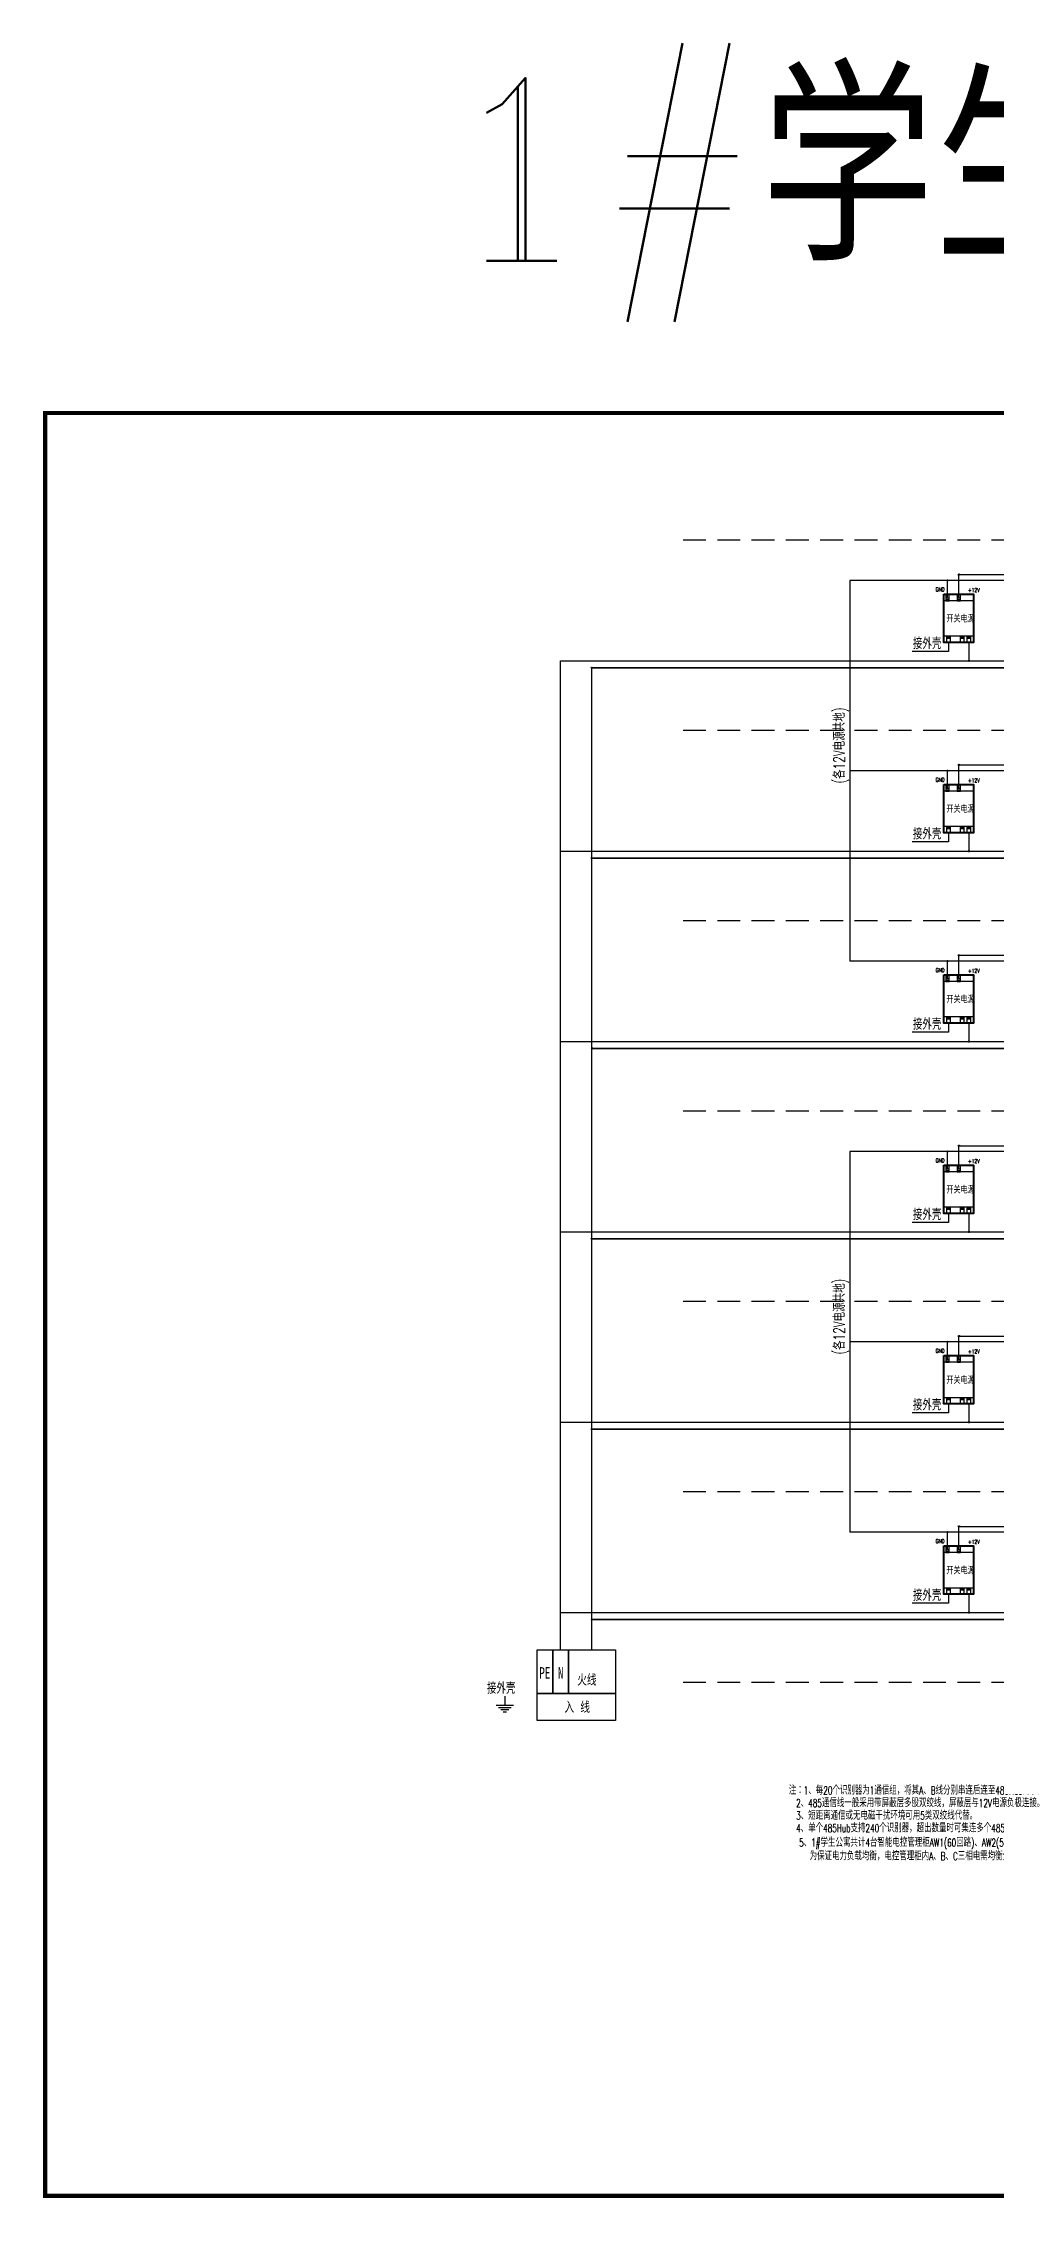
# Model space of a CAD drawing. Header units: millimetres. Extents: x -14098 to 347972, y -58509 to 133182.
# Drawn here: x -14098 to 27629, y 38910 to 133182 of the extents above; entities that cross this region are included whole.
import ezdxf
from ezdxf.enums import TextEntityAlignment as Align

# ---------------------------------------------------------------- set-up
doc = ezdxf.new("R2010")
doc.units = ezdxf.units.MM
doc.header["$LTSCALE"] = 1000
doc.linetypes.add('DASHED2', pattern=[0.375, 0.25, -0.125])
for name, color, linetype in [('5剖面线层', 1, 'Continuous'), ('6文字层', 3, 'Continuous'), ('HZ', 3, 'Continuous'), ('RD', 1, 'Continuous'), ('图框', 7, 'Continuous')]:
    doc.layers.add(name, color=color, linetype=linetype)
doc.styles.add('PC_TEXTSTYLE', font='simplex.shx', dxfattribs={"width": 0.707, "bigfont": 'intecad.shx'})
doc.styles.add('SHZ', font='romanc', dxfattribs={"bigfont": 'SHZTXT'})
doc.styles.add('Z', font='romans', dxfattribs={"width": 0.8, "bigfont": 'z'})
doc.styles.add('样式 1', font='', dxfattribs={"width": 0.707})
doc.styles.get('样式 1').set_extended_font_data('KaiTi_GB2312')

# ---------------------------------------------------------------- blocks, each defined once
blk = doc.blocks.new('GND')
at = {"color": 4}
for p, q in [((0, 0), (0, -7.9)), ((-7.5, -7.9), (7.5, -7.9)), ((-5.5, -9.9), (5.5, -9.9)), ((-3.5, -11.9), (3.5, -11.9)), ((-1.5, -13.9), (1.5, -13.9))]:
    blk.add_line(p, q, dxfattribs=at)

msp = doc.modelspace()

# ---------------------------------------------------------------- hatches: boundary and pattern name
at = {"layer": '5剖面线层'}
h = msp.add_hatch(color=6, dxfattribs=at)
h.paths.add_polyline_path([(25440, 109675), (25468, 109675), (25497, 109675, 1)])
h.paths.add_polyline_path([(25497, 109675), (25468, 109675), (25468, 109646, 0.414214)])
h.paths.add_polyline_path([(25468, 109675), (25440, 109675, 0.414214), (25468, 109646)])
h = msp.add_hatch(color=6, dxfattribs=at)
h.paths.add_polyline_path([(25440, 109675), (25468, 109675), (25497, 109675, 1)])
h.paths.add_polyline_path([(25497, 109675), (25468, 109675), (25468, 109646, 0.414214)])
h.paths.add_polyline_path([(25468, 109675), (25440, 109675, 0.414214), (25468, 109646)])
h = msp.add_hatch(color=4, dxfattribs=at)
h.paths.add_polyline_path([(25940, 109927), (25968, 109927), (25997, 109927, 1)])
h.paths.add_polyline_path([(25997, 109927), (25968, 109927), (25968, 109899, 0.414214)])
h.paths.add_polyline_path([(25968, 109927), (25940, 109927, 0.414214), (25968, 109899)])
h = msp.add_hatch(color=1, dxfattribs=at)
h.paths.add_polyline_path([(9881, 105856), (9910, 105856), (9938, 105856, 1)])
h.paths.add_polyline_path([(9938, 105856), (9910, 105856), (9910, 105827, 0.414214)])
h.paths.add_polyline_path([(9910, 105856), (9881, 105856, 0.414214), (9910, 105827)])
h = msp.add_hatch(color=4, dxfattribs=at)
h.paths.add_polyline_path([(26379, 106155), (26407, 106155), (26436, 106155, 1)])
h.paths.add_polyline_path([(26436, 106155), (26407, 106155), (26407, 106127, 0.414214)])
h.paths.add_polyline_path([(26407, 106155), (26379, 106155, 0.414214), (26407, 106127)])
h = msp.add_hatch(color=6, dxfattribs=at)
h.paths.add_polyline_path([(25440, 101347), (25468, 101347), (25497, 101347, 1)])
h.paths.add_polyline_path([(25497, 101347), (25468, 101347), (25468, 101319, 0.414214)])
h.paths.add_polyline_path([(25468, 101347), (25440, 101347, 0.414214), (25468, 101319)])
h = msp.add_hatch(color=6, dxfattribs=at)
h.paths.add_polyline_path([(25440, 101347), (25468, 101347), (25497, 101347, 1)])
h.paths.add_polyline_path([(25497, 101347), (25468, 101347), (25468, 101319, 0.414214)])
h.paths.add_polyline_path([(25468, 101347), (25440, 101347, 0.414214), (25468, 101319)])
h = msp.add_hatch(color=4, dxfattribs=at)
h.paths.add_polyline_path([(25940, 101600), (25968, 101600), (25997, 101600, 1)])
h.paths.add_polyline_path([(25997, 101600), (25968, 101600), (25968, 101571, 0.414214)])
h.paths.add_polyline_path([(25968, 101600), (25940, 101600, 0.414214), (25968, 101571)])
h = msp.add_hatch(color=1, dxfattribs=at)
h.paths.add_polyline_path([(9881, 97528), (9910, 97528), (9938, 97528, 1)])
h.paths.add_polyline_path([(9938, 97528), (9910, 97528), (9910, 97499, 0.414214)])
h.paths.add_polyline_path([(9910, 97528), (9881, 97528, 0.414214), (9910, 97499)])
h = msp.add_hatch(color=4, dxfattribs=at)
h.paths.add_polyline_path([(26379, 97827), (26407, 97827), (26436, 97827, 1)])
h.paths.add_polyline_path([(26436, 97827), (26407, 97827), (26407, 97799, 0.414214)])
h.paths.add_polyline_path([(26407, 97827), (26379, 97827, 0.414214), (26407, 97799)])
h = msp.add_hatch(color=6, dxfattribs=at)
h.paths.add_polyline_path([(25440, 93019), (25468, 93019), (25497, 93019, 1)])
h.paths.add_polyline_path([(25497, 93019), (25468, 93019), (25468, 92991, 0.414214)])
h.paths.add_polyline_path([(25468, 93019), (25440, 93019, 0.414214), (25468, 92991)])
h = msp.add_hatch(color=6, dxfattribs=at)
h.paths.add_polyline_path([(25440, 93019), (25468, 93019), (25497, 93019, 1)])
h.paths.add_polyline_path([(25497, 93019), (25468, 93019), (25468, 92991, 0.414214)])
h.paths.add_polyline_path([(25468, 93019), (25440, 93019, 0.414214), (25468, 92991)])
h = msp.add_hatch(color=4, dxfattribs=at)
h.paths.add_polyline_path([(25940, 93272), (25968, 93272), (25997, 93272, 1)])
h.paths.add_polyline_path([(25997, 93272), (25968, 93272), (25968, 93243, 0.414214)])
h.paths.add_polyline_path([(25968, 93272), (25940, 93272, 0.414214), (25968, 93243)])
h = msp.add_hatch(color=1, dxfattribs=at)
h.paths.add_polyline_path([(9901, 89200), (9929, 89200), (9958, 89200, 1)])
h.paths.add_polyline_path([(9958, 89200), (9929, 89200), (9929, 89171, 0.414214)])
h.paths.add_polyline_path([(9929, 89200), (9901, 89200, 0.414214), (9929, 89171)])
h = msp.add_hatch(color=4, dxfattribs=at)
h.paths.add_polyline_path([(26379, 89499), (26407, 89499), (26436, 89499, 1)])
h.paths.add_polyline_path([(26436, 89499), (26407, 89499), (26407, 89471, 0.414214)])
h.paths.add_polyline_path([(26407, 89499), (26379, 89499, 0.414214), (26407, 89471)])
h = msp.add_hatch(color=4, dxfattribs=at)
h.paths.add_polyline_path([(25940, 84944), (25968, 84944), (25997, 84944, 1)])
h.paths.add_polyline_path([(25997, 84944), (25968, 84944), (25968, 84915, 0.414214)])
h.paths.add_polyline_path([(25968, 84944), (25940, 84944, 0.414214), (25968, 84915)])
h = msp.add_hatch(color=6, dxfattribs=at)
h.paths.add_polyline_path([(25440, 84691), (25468, 84691), (25497, 84691, 1)])
h.paths.add_polyline_path([(25497, 84691), (25468, 84691), (25468, 84663, 0.414214)])
h.paths.add_polyline_path([(25468, 84691), (25440, 84691, 0.414214), (25468, 84663)])
h = msp.add_hatch(color=6, dxfattribs=at)
h.paths.add_polyline_path([(25440, 84691), (25468, 84691), (25497, 84691, 1)])
h.paths.add_polyline_path([(25497, 84691), (25468, 84691), (25468, 84663, 0.414214)])
h.paths.add_polyline_path([(25468, 84691), (25440, 84691, 0.414214), (25468, 84663)])
h = msp.add_hatch(color=4, dxfattribs=at)
h.paths.add_polyline_path([(26379, 81172), (26407, 81172), (26436, 81172, 1)])
h.paths.add_polyline_path([(26436, 81172), (26407, 81172), (26407, 81143, 0.414214)])
h.paths.add_polyline_path([(26407, 81172), (26379, 81172, 0.414214), (26407, 81143)])
h = msp.add_hatch(color=1, dxfattribs=at)
h.paths.add_polyline_path([(9881, 80872), (9910, 80872), (9938, 80872, 1)])
h.paths.add_polyline_path([(9938, 80872), (9910, 80872), (9910, 80843, 0.414214)])
h.paths.add_polyline_path([(9910, 80872), (9881, 80872, 0.414214), (9910, 80843)])
h = msp.add_hatch(color=6, dxfattribs=at)
h.paths.add_polyline_path([(25440, 76363), (25468, 76363), (25497, 76363, 1)])
h.paths.add_polyline_path([(25497, 76363), (25468, 76363), (25468, 76335, 0.414214)])
h.paths.add_polyline_path([(25468, 76363), (25440, 76363, 0.414214), (25468, 76335)])
h = msp.add_hatch(color=6, dxfattribs=at)
h.paths.add_polyline_path([(25440, 76363), (25468, 76363), (25497, 76363, 1)])
h.paths.add_polyline_path([(25497, 76363), (25468, 76363), (25468, 76335, 0.414214)])
h.paths.add_polyline_path([(25468, 76363), (25440, 76363, 0.414214), (25468, 76335)])
h = msp.add_hatch(color=4, dxfattribs=at)
h.paths.add_polyline_path([(25940, 76616), (25968, 76616), (25997, 76616, 1)])
h.paths.add_polyline_path([(25997, 76616), (25968, 76616), (25968, 76587, 0.414214)])
h.paths.add_polyline_path([(25968, 76616), (25940, 76616, 0.414214), (25968, 76587)])
h = msp.add_hatch(color=4, dxfattribs=at)
h.paths.add_polyline_path([(26379, 72844), (26407, 72844), (26436, 72844, 1)])
h.paths.add_polyline_path([(26436, 72844), (26407, 72844), (26407, 72815, 0.414214)])
h.paths.add_polyline_path([(26407, 72844), (26379, 72844, 0.414214), (26407, 72815)])
h = msp.add_hatch(color=1, dxfattribs=at)
h.paths.add_polyline_path([(9881, 72544), (9910, 72544), (9938, 72544, 1)])
h.paths.add_polyline_path([(9938, 72544), (9910, 72544), (9910, 72516, 0.414214)])
h.paths.add_polyline_path([(9910, 72544), (9881, 72544, 0.414214), (9910, 72516)])
h = msp.add_hatch(color=6, dxfattribs=at)
h.paths.add_polyline_path([(25440, 68035), (25468, 68035), (25497, 68035, 1)])
h.paths.add_polyline_path([(25497, 68035), (25468, 68035), (25468, 68007, 0.414214)])
h.paths.add_polyline_path([(25468, 68035), (25440, 68035, 0.414214), (25468, 68007)])
h = msp.add_hatch(color=6, dxfattribs=at)
h.paths.add_polyline_path([(25440, 68035), (25468, 68035), (25497, 68035, 1)])
h.paths.add_polyline_path([(25497, 68035), (25468, 68035), (25468, 68007, 0.414214)])
h.paths.add_polyline_path([(25468, 68035), (25440, 68035, 0.414214), (25468, 68007)])
h = msp.add_hatch(color=4, dxfattribs=at)
h.paths.add_polyline_path([(25940, 68288), (25968, 68288), (25997, 68288, 1)])
h.paths.add_polyline_path([(25997, 68288), (25968, 68288), (25968, 68259, 0.414214)])
h.paths.add_polyline_path([(25968, 68288), (25940, 68288, 0.414214), (25968, 68259)])
h = msp.add_hatch(color=1, dxfattribs=at)
h.paths.add_polyline_path([(9881, 64216), (9910, 64216), (9938, 64216, 1)])
h.paths.add_polyline_path([(9938, 64216), (9910, 64216), (9910, 64188, 0.414214)])
h.paths.add_polyline_path([(9910, 64216), (9881, 64216, 0.414214), (9910, 64188)])
h = msp.add_hatch(color=4, dxfattribs=at)
h.paths.add_polyline_path([(26379, 64516), (26407, 64516), (26436, 64516, 1)])
h.paths.add_polyline_path([(26436, 64516), (26407, 64516), (26407, 64487, 0.414214)])
h.paths.add_polyline_path([(26407, 64516), (26379, 64516, 0.414214), (26407, 64487)])

# ---------------------------------------------------------------- linework, layer by layer
at = {"color": 6}
for p, q in [((25468, 109675), (21202, 109675)), ((21202, 109675), (21202, 93019)), ((25468, 108898), (25468, 109675)), ((29009, 109675), (25468, 109675)), ((25468, 101347), (21202, 101347)), ((25468, 100570), (25468, 101347)), ((29009, 101347), (25468, 101347)), ((25468, 93019), (21202, 93019)), ((25468, 92242), (25468, 93019)), ((29009, 93019), (25468, 93019)), ((25468, 84691), (21202, 84691)), ((21202, 84691), (21202, 68035)), ((25468, 83914), (25468, 84691)), ((29009, 84691), (25468, 84691)), ((25468, 76363), (21202, 76363)), ((25468, 75586), (25468, 76363)), ((29009, 76363), (25468, 76363)), ((25468, 68035), (21202, 68035)), ((25468, 67258), (25468, 68035)), ((29009, 68035), (25468, 68035))]:
    msp.add_line(p, q, dxfattribs=at)
at = {"color": 4}
for p, q in [((25968, 109927), (54463, 109927)), ((25968, 108898), (25968, 109927)), ((25507, 106566), (23929, 106566)), ((25507, 106960), (25507, 106566)), ((26407, 106960), (26407, 106155)), ((8540, 106155), (54302, 106155)), ((8540, 62886), (8540, 106155)), ((25968, 101600), (54463, 101600)), ((25968, 100570), (25968, 101600)), ((25507, 98238), (23929, 98238)), ((25507, 98632), (25507, 98238)), ((26407, 98632), (26407, 97827)), ((8540, 97827), (54302, 97827)), ((25968, 93272), (54463, 93272)), ((25968, 92242), (25968, 93272)), ((25507, 89911), (23929, 89911)), ((25507, 90304), (25507, 89911)), ((26407, 90304), (26407, 89499)), ((8540, 89499), (54302, 89499)), ((25968, 84944), (54463, 84944)), ((25968, 83914), (25968, 84944)), ((8540, 81172), (54302, 81172)), ((25507, 81583), (23929, 81583)), ((25507, 81977), (25507, 81583)), ((26407, 81977), (26407, 81172)), ((25968, 76616), (54463, 76616)), ((25968, 75586), (25968, 76616)), ((25507, 73649), (25507, 73255)), ((26407, 73649), (26407, 72844)), ((8540, 72844), (54302, 72844)), ((25507, 73255), (23929, 73255)), ((25968, 68288), (54463, 68288)), ((25968, 67258), (25968, 68288)), ((25507, 65321), (25507, 64927)), ((26407, 65321), (26407, 64516)), ((8540, 64516), (54302, 64516)), ((25507, 64927), (23929, 64927))]:
    msp.add_line(p, q, dxfattribs=at)
at = {"color": 1, "lineweight": 35}
for p, q in [((9910, 105856), (54002, 105856)), ((9910, 97528), (54002, 97528)), ((9910, 89200), (54002, 89200)), ((9910, 80872), (54002, 80872)), ((9910, 72544), (54002, 72544)), ((9910, 64216), (54002, 64216))]:
    msp.add_line(p, q, dxfattribs=at)
for points in [[(25314, 109074), (26600, 109074), (26600, 108788), (25314, 108788)], [(25396, 108788), (25541, 108788), (25541, 109074), (25396, 109074)], [(25396, 108845), (25541, 108845), (25541, 108898), (25396, 108898)], [(25896, 108788), (26041, 108788), (26041, 109074), (25896, 109074)], [(25896, 108845), (26041, 108845), (26041, 108898), (25896, 108898)], [(25314, 107246), (26600, 107246), (26600, 106960), (25314, 106960)], [(25435, 107246), (25579, 107246), (25579, 106960), (25435, 106960)], [(25435, 107189), (25579, 107189), (25579, 107136), (25435, 107136)], [(26035, 107246), (26179, 107246), (26179, 106960), (26035, 106960)], [(26035, 107189), (26179, 107189), (26179, 107136), (26035, 107136)], [(26335, 107246), (26479, 107246), (26479, 106960), (26335, 106960)], [(26335, 107189), (26479, 107189), (26479, 107136), (26335, 107136)], [(25314, 100746), (26600, 100746), (26600, 100460), (25314, 100460)], [(25396, 100460), (25541, 100460), (25541, 100746), (25396, 100746)], [(25396, 100517), (25541, 100517), (25541, 100570), (25396, 100570)], [(25896, 100460), (26041, 100460), (26041, 100746), (25896, 100746)], [(25896, 100517), (26041, 100517), (26041, 100570), (25896, 100570)], [(25314, 98918), (26600, 98918), (26600, 98632), (25314, 98632)], [(25435, 98918), (25579, 98918), (25579, 98632), (25435, 98632)], [(25435, 98861), (25579, 98861), (25579, 98808), (25435, 98808)], [(26035, 98918), (26179, 98918), (26179, 98632), (26035, 98632)], [(26035, 98861), (26179, 98861), (26179, 98808), (26035, 98808)], [(26335, 98918), (26479, 98918), (26479, 98632), (26335, 98632)], [(26335, 98861), (26479, 98861), (26479, 98808), (26335, 98808)], [(25314, 92418), (26600, 92418), (26600, 92132), (25314, 92132)], [(25396, 92132), (25541, 92132), (25541, 92418), (25396, 92418)], [(25896, 92132), (26041, 92132), (26041, 92418), (25896, 92418)], [(25396, 92189), (25541, 92189), (25541, 92242), (25396, 92242)], [(25896, 92189), (26041, 92189), (26041, 92242), (25896, 92242)], [(25314, 90590), (26600, 90590), (26600, 90304), (25314, 90304)], [(25435, 90590), (25579, 90590), (25579, 90304), (25435, 90304)], [(25435, 90533), (25579, 90533), (25579, 90480), (25435, 90480)], [(26035, 90590), (26179, 90590), (26179, 90304), (26035, 90304)], [(26035, 90533), (26179, 90533), (26179, 90480), (26035, 90480)], [(26335, 90590), (26479, 90590), (26479, 90304), (26335, 90304)], [(26335, 90533), (26479, 90533), (26479, 90480), (26335, 90480)], [(25314, 84090), (26600, 84090), (26600, 83804), (25314, 83804)], [(25396, 83804), (25541, 83804), (25541, 84090), (25396, 84090)], [(25396, 83861), (25541, 83861), (25541, 83914), (25396, 83914)], [(25896, 83804), (26041, 83804), (26041, 84090), (25896, 84090)], [(25896, 83861), (26041, 83861), (26041, 83914), (25896, 83914)], [(25314, 82262), (26600, 82262), (26600, 81977), (25314, 81977)], [(25435, 82262), (25579, 82262), (25579, 81977), (25435, 81977)], [(25435, 82205), (25579, 82205), (25579, 82153), (25435, 82153)], [(26035, 82262), (26179, 82262), (26179, 81977), (26035, 81977)], [(26035, 82205), (26179, 82205), (26179, 82153), (26035, 82153)], [(26335, 82262), (26479, 82262), (26479, 81977), (26335, 81977)], [(26335, 82205), (26479, 82205), (26479, 82153), (26335, 82153)], [(25314, 75762), (26600, 75762), (26600, 75476), (25314, 75476)], [(25396, 75476), (25541, 75476), (25541, 75762), (25396, 75762)], [(25396, 75533), (25541, 75533), (25541, 75586), (25396, 75586)], [(25896, 75476), (26041, 75476), (26041, 75762), (25896, 75762)], [(25896, 75533), (26041, 75533), (26041, 75586), (25896, 75586)], [(25314, 73934), (26600, 73934), (26600, 73649), (25314, 73649)], [(25435, 73934), (25579, 73934), (25579, 73649), (25435, 73649)], [(25435, 73877), (25579, 73877), (25579, 73825), (25435, 73825)], [(26035, 73934), (26179, 73934), (26179, 73649), (26035, 73649)], [(26035, 73877), (26179, 73877), (26179, 73825), (26035, 73825)], [(26335, 73934), (26479, 73934), (26479, 73649), (26335, 73649)], [(26335, 73877), (26479, 73877), (26479, 73825), (26335, 73825)], [(25314, 67434), (26600, 67434), (26600, 67148), (25314, 67148)], [(25396, 67148), (25541, 67148), (25541, 67434), (25396, 67434)], [(25396, 67205), (25541, 67205), (25541, 67258), (25396, 67258)], [(25896, 67148), (26041, 67148), (26041, 67434), (25896, 67434)], [(25896, 67205), (26041, 67205), (26041, 67258), (25896, 67258)], [(25314, 65606), (26600, 65606), (26600, 65321), (25314, 65321)], [(25435, 65606), (25579, 65606), (25579, 65321), (25435, 65321)], [(25435, 65549), (25579, 65549), (25579, 65497), (25435, 65497)], [(26035, 65606), (26179, 65606), (26179, 65321), (26035, 65321)], [(26035, 65549), (26179, 65549), (26179, 65497), (26035, 65497)], [(26335, 65606), (26479, 65606), (26479, 65321), (26335, 65321)], [(26335, 65549), (26479, 65549), (26479, 65497), (26335, 65497)], [(7512, 62886), (8197, 62886), (8197, 60979), (7512, 60979)], [(8197, 62886), (8882, 62886), (8882, 60979), (8197, 60979)], [(8882, 62886), (10937, 62886), (10937, 60979), (8882, 60979)], [(7512, 60979), (10937, 60979), (10937, 59791), (7512, 59791)]]:
    msp.add_lwpolyline(points, close=True)
at = {"lineweight": 40}
for points in [[(25314, 109074), (26600, 109074), (26600, 106960), (25314, 106960)], [(25314, 100746), (26600, 100746), (26600, 98632), (25314, 98632)], [(25314, 92418), (26600, 92418), (26600, 90304), (25314, 90304)], [(25314, 84090), (26600, 84090), (26600, 81977), (25314, 81977)], [(25314, 75762), (26600, 75762), (26600, 73649), (25314, 73649)], [(25314, 67434), (26600, 67434), (26600, 65321), (25314, 65321)]]:
    msp.add_lwpolyline(points, close=True, dxfattribs=at)
at = {"color": 4, "const_width": 1}
msp.add_lwpolyline([(7855, 62886), (7855, 63567), (6104, 63567), (6104, 60474)], dxfattribs=at)
at = {"color": 6}
for centre in [(25468, 109675), (25468, 109675), (25468, 101347), (25468, 101347), (25468, 93019), (25468, 93019), (25468, 84691), (25468, 84691), (25468, 76363), (25468, 76363), (25468, 68035), (25468, 68035)]:
    msp.add_circle(centre, 28.4, dxfattribs=at)
at = {"color": 4}
for centre in [(25968, 109927), (26407, 106155), (25968, 101600), (26407, 97827), (25968, 93272), (26407, 89499), (25968, 84944), (26407, 81172), (25968, 76616), (26407, 72844), (25968, 68288), (26407, 64516)]:
    msp.add_circle(centre, 28.4, dxfattribs=at)
at = {"color": 1}
for centre in [(9910, 105856), (9910, 97528), (9929, 89200), (9910, 80872), (9910, 72544), (9910, 64216)]:
    msp.add_circle(centre, 28.4, dxfattribs=at)
at = {"layer": 'RD', "color": 252, "linetype": 'DASHED2', "ltscale": 4}
for p, q in [((13899, 111448), (68431, 111448)), ((13899, 103120), (68431, 103120)), ((13899, 94792), (68431, 94792)), ((13899, 86464), (68431, 86464)), ((13899, 78136), (68431, 78136)), ((13899, 69808), (68431, 69808)), ((13899, 61480), (68431, 61480))]:
    msp.add_line(p, q, dxfattribs=at)
at = {"layer": 'RD'}
msp.add_line((9910, 62886), (9910, 105856), dxfattribs=at)
at = {"layer": '图框', "color": 7, "const_width": 180}
msp.add_lwpolyline([(-14008, 39000), (99992, 39000), (99992, 117000), (-14008, 117000)], close=True, dxfattribs=at)
msp.add_lwpolyline([(-14008, 39000), (99992, 39000), (99992, 117000), (-14008, 117000)], close=True, dxfattribs=at)

# ---------------------------------------------------------------- block references
at = {"color": 4, "xscale": 50, "yscale": 50, "zscale": 50}
msp.add_blockref('GND', (6104, 60867), dxfattribs=at)

# ---------------------------------------------------------------- texts
at = {"layer": '6文字层', "color": 7, "style": 'PC_TEXTSTYLE', "width": 0.667}
for s, p in [('GND', (24947, 109193)), ('+12V', (26364, 109165)), ('GND', (24947, 100866)), ('+12V', (26364, 100837)), ('GND', (24947, 92538)), ('+12V', (26364, 92509)), ('GND', (24947, 84210)), ('+12V', (26364, 84181)), ('GND', (24947, 75882)), ('+12V', (26364, 75853)), ('GND', (24947, 67554)), ('+12V', (26364, 67525))]:
    msp.add_text(s, height=175, dxfattribs=at).set_placement(p)
at = {"layer": '6文字层', "color": 7, "style": 'Z', "width": 0.8}
for p in [(25417, 108139), (25417, 99812), (25417, 91484), (25417, 83156), (25417, 74828), (25417, 66500)]:
    msp.add_text('开关电源', height=300, dxfattribs=at).set_placement(p, align=Align.TOP_LEFT)
at = {"layer": '6文字层', "color": 4, "style": 'PC_TEXTSTYLE', "width": 0.667}
for p in [(23951, 106669), (23951, 98341), (23951, 90014), (23951, 81686), (23951, 73358), (23951, 65030), (5315, 60963)]:
    msp.add_text('接外壳', height=500, dxfattribs=at).set_placement(p)
for p in [(20983, 100793), (20983, 75809)]:
    msp.add_text('(各12V电源共地)', height=500, rotation=90, dxfattribs=at).set_placement(p)
at = {"layer": '6文字层'}
for s, style, width, p in [('PE', '样式 1', 0.707, (7612, 61630)), ('N', '样式 1', 0.707, (8427, 61630)), ('火线', 'Z', 0.8, (9273, 61321)), ('入 线', 'Z', 0.8, (8713, 60125))]:
    msp.add_text(s, height=500, dxfattribs=dict(at, style=style, width=width)).set_placement(p)
at = {"layer": '6文字层', "color": 3, "style": 'PC_TEXTSTYLE', "width": 0.667}
for s, p in [('注：1、每20个识别器为1通信组，将其A、B线分别串连后连至485Hub的1个端口。', (18526, 56911)), ('  2、485通信线一般采用带屏蔽层多股双绞线，屏蔽层与12V电源负极连接。', (18526, 56361)), ('  3、短距离通信或无电磁干扰环境可用5类双绞线代替。', (18526, 55811)), ('  4、单个485Hub支持240个识别器，超出数量时可集连多个485Hub,1#学生公寓需2台8口485HUB。', (18526, 55261)), ('5、1#学生公寓共计4台智能电控管理柜AW1(60回路)、AW2(50回路)、AW3(60回路)、AW4(50回路)', (18977, 54627)), ('为保证电力负载均衡，电控管理柜内A、B、C三相电需均衡分配。具体分配方式参见云南省设计院配电系统图。', (19435, 54038))]:
    msp.add_text(s, height=350, dxfattribs=at).set_placement(p, align=Align.TOP_LEFT)
at = {"layer": 'HZ', "color": 3, "style": 'SHZ'}
msp.add_text('1#学生公寓', height=8000, dxfattribs=at).set_placement((3240, 123658))

doc.saveas('drawing.dxf')
